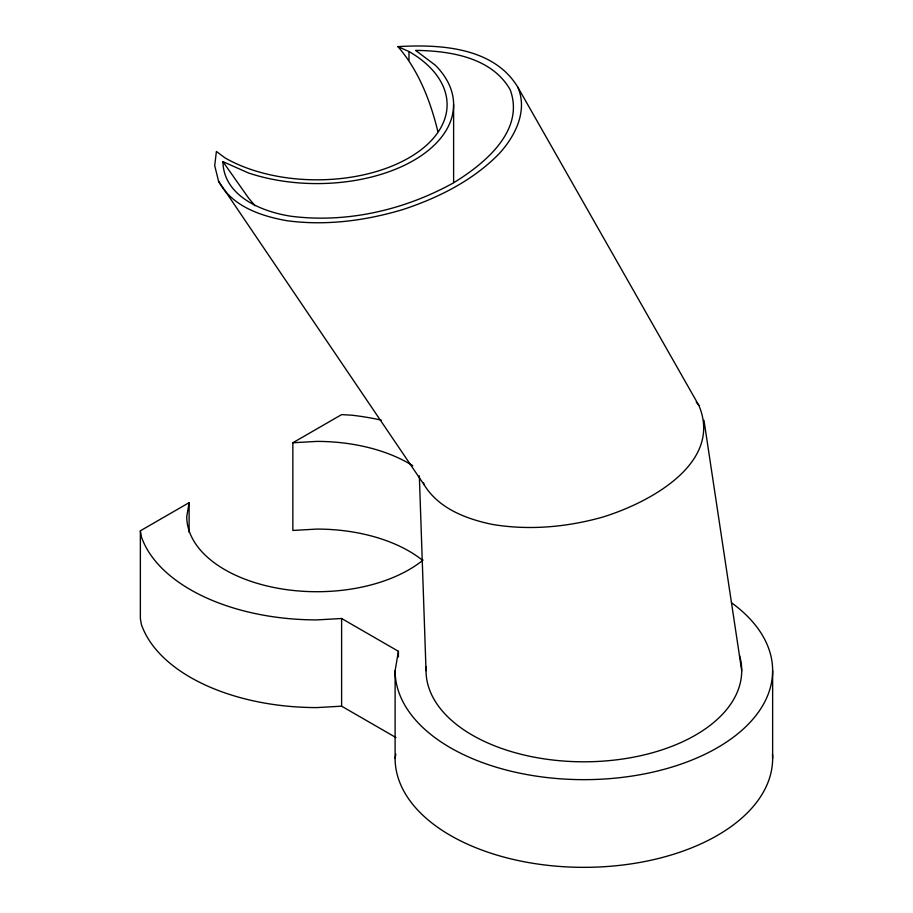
<?xml version="1.0" encoding="UTF-8"?>
<svg xmlns="http://www.w3.org/2000/svg" width="913" height="913" viewBox="0 0 913 913"><rect width="100%" height="100%" fill="white"/><g stroke="black" fill="none" stroke-linecap="round" stroke-linejoin="round"><path stroke-width="1.37" d="M397.942 46.631C439.952 44.109 493.865 47.145 517.911 87.351L698.844 405.395C723.781 464.249 646.541 503.999 601.336 517.488C566.049 527.223 528.832 530.487 492.609 524.461C466.554 519.098 438.891 508.712 424.271 485.008L218.584 181.253L214.703 165.664L216.404 151.444L224.872 157.812A130.182 75.163 0 0 0 408.978 157.812A130.182 75.163 0 0 0 408.978 51.527L397.942 46.631C418.679 70.529 430.445 101.035 437.852 131.518M222.909 161.635C223.559 196.158 261.837 211.862 291.121 216.255C346.792 223.343 404.025 210.116 452.939 183.193C483.833 164.386 525.317 130.913 510.196 89.771C491.673 57.188 449.801 50.82 415.598 50.386L435.307 65.211A136.688 78.917 0 0 1 413.578 160.471A136.688 78.917 0 0 1 248.587 173.014L222.909 161.635L248.587 198.075L254.989 205.722M395.957 737.556L341.61 706.183L316.925 707.586A178.994 103.34 0 0 1 141.367 624.412L140.362 618.5L140.362 530.807L189.117 502.652L186.743 516.553A130.182 75.163 0 0 0 277.404 588.166A130.182 75.163 0 0 0 423.107 560.046M772.512 754.366A188.763 108.978 0 0 1 587.344 867.327A188.763 108.978 0 0 1 395.112 758.372L395.112 670.678L398.422 651.3L341.61 618.5L316.925 619.904A178.994 103.34 0 0 1 141.367 536.718L140.362 530.807M395.112 758.372L395.82 754.218M422.046 559.909A130.182 75.163 0 0 0 316.925 529.084L292.856 530.453L292.856 442.759L341.61 414.616L351.847 415.198A178.994 103.34 0 0 1 381.36 420.14M292.856 442.759L316.925 441.401A130.182 75.163 0 0 1 412.756 465.687M696.242 402.062L698.844 405.395M218.584 181.253C231.845 206.27 260.707 216.061 286.922 220.706C325.861 225.956 365.451 220.752 402.907 209.545C438.092 197.916 472.261 180.9 498.578 154.308C514.932 136.733 528.045 111.306 517.911 87.351M423.415 482.532L424.271 485.008M703.969 420.265L741.721 670.678M419.341 475.833L426.029 670.678M772.638 670.678L772.638 758.372M453.613 104.675L453.613 182.577M408.978 51.527L408.978 60.064M398.422 651.3L398.422 656.949M341.61 618.5L341.61 706.183M189.117 502.652L189.117 532.359M731.461 602.728A188.763 108.978 0 0 1 646.221 773.539A188.763 108.978 0 0 1 395.112 670.678M739.541 655.591A157.846 91.129 0 0 1 593.427 761.636A157.846 91.129 0 0 1 426.2 666.558"/></g></svg>
